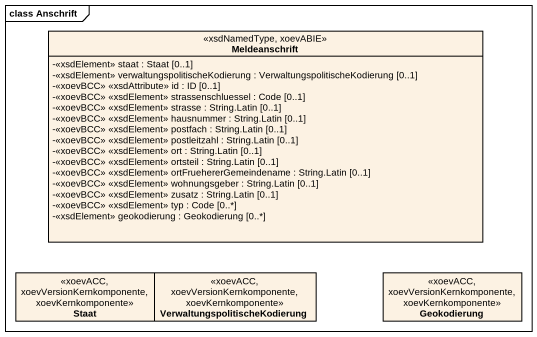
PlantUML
@startuml
mainframe class Anschrift
hide circle
hide empty members
skinparam classAttributeIconSize 0
class Meldeanschrift <<xsdNamedType, xoevABIE>> {
  -<<xsdElement>> staat : Staat [0..1]
  -<<xsdElement>> verwaltungspolitischeKodierung : VerwaltungspolitischeKodierung [0..1]
  -<<xoevBCC>> <<xsdAttribute>> id : ID [0..1]
  -<<xoevBCC>> <<xsdElement>> strassenschluessel : Code [0..1]
  -<<xoevBCC>> <<xsdElement>> strasse : String.Latin [0..1]
  -<<xoevBCC>> <<xsdElement>> hausnummer : String.Latin [0..1]
  -<<xoevBCC>> <<xsdElement>> postfach : String.Latin [0..1]
  -<<xoevBCC>> <<xsdElement>> postleitzahl : String.Latin [0..1]
  -<<xoevBCC>> <<xsdElement>> ort : String.Latin [0..1]
  -<<xoevBCC>> <<xsdElement>> ortsteil : String.Latin [0..1]
  -<<xoevBCC>> <<xsdElement>> ortFruehererGemeindename : String.Latin [0..1]
  -<<xoevBCC>> <<xsdElement>> wohnungsgeber : String.Latin [0..1]
  -<<xoevBCC>> <<xsdElement>> zusatz : String.Latin [0..1]
  -<<xoevBCC>> <<xsdElement>> typ : Code [0..*]
  -<<xsdElement>> geokodierung : Geokodierung [0..*]
}
class Staat <<xoevACC, xoevVersionKernkomponente, xoevKernkomponente>>
class "VerwaltungspolitischeKodierung" as VerwaltungspolitischeKodieru <<xoevACC, xoevVersionKernkomponente, xoevKernkomponente>>
class Geokodierung <<xoevACC, xoevVersionKernkomponente, xoevKernkomponente>>
@enduml
